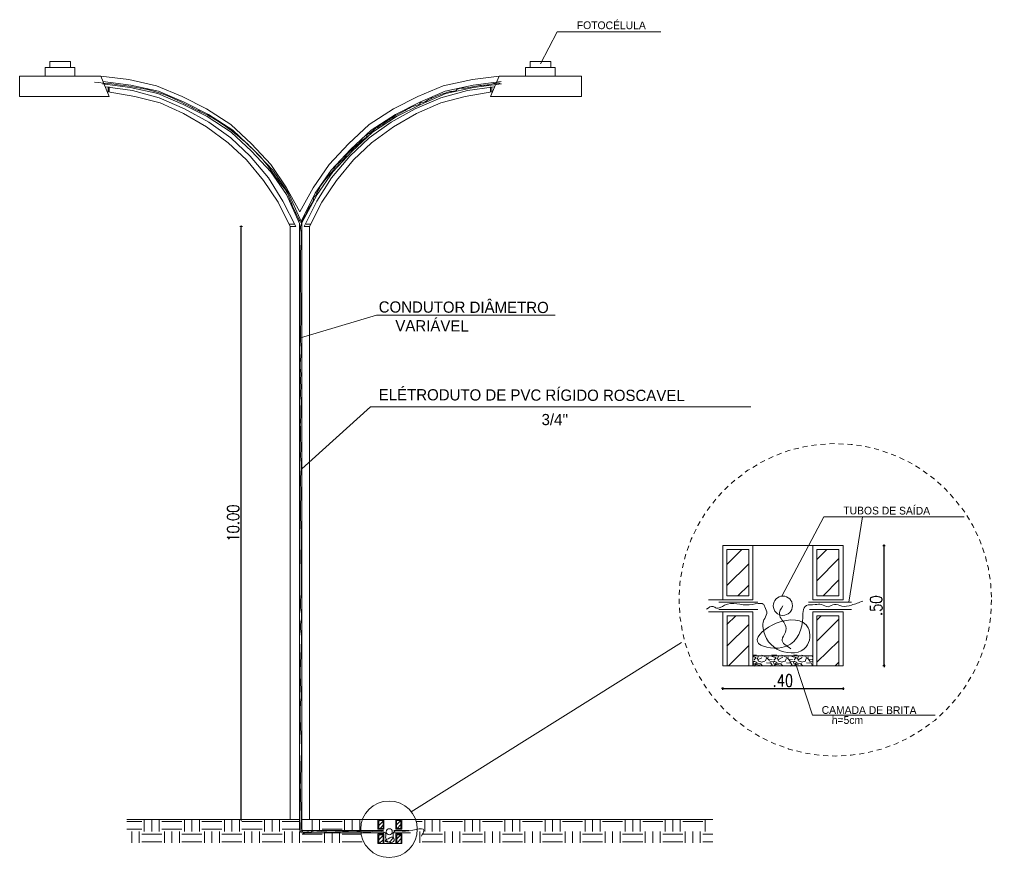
# Model space of a CAD drawing. Header units: millimetres. Extents: x 2181 to 2351, y -493 to -361.
# Drawn here: x 2294.47 to 2318.73, y -407.23 to -386.31 of the extents above; entities that cross this region are included whole.
import ezdxf

# ---------------------------------------------------------------- set-up
doc = ezdxf.new("R2010")
doc.units = ezdxf.units.MM
doc.header["$LTSCALE"] = 0.5
doc.header["$MEASUREMENT"] = 0
doc.header["$PDMODE"] = 34
doc.linetypes.add('HIDDEN', pattern=[0.375, 0.25, -0.125])
doc.layers.get('0').update_dxf_attribs({"linetype": 'CONTINUOUS'})
doc.layers.get('DEFPOINTS').update_dxf_attribs({"linetype": 'CONTINUOUS'})
for name, color, linetype in [('Folha', 7, 'CONTINUOUS'), ('hachuras_sólidas', 254, 'CONTINUOUS'), ('portas_textos', 3, 'CONTINUOUS'), ('TEXTO1', 6, 'CONTINUOUS')]:
    doc.layers.add(name, color=color, linetype=linetype)
doc.layers.add('P', color=250, linetype='CONTINUOUS', lineweight=0)
doc.styles.add('SIMPLEX', font='SIMPLEX', dxfattribs={"width": 0.8})
doc.dimstyles.new('Copy of COTA 50', dxfattribs={"dimtxt": 0.3, "dimasz": 0.02, "dimexe": 0.18, "dimexo": 0.063, "dimgap": 0.05, "dimtad": 1, "dimzin": 4, "dimdsep": 46, "dimtxsty": 'SIMPLEX', "dimblk": 'DIM', "dimcen": 0.09, "dimse1": 1, "dimse2": 1, "dimclrd": 250, "dimclre": 8, "dimclrt": 2, "dimaunit": 1, "dimadec": 4, "dimazin": 0, "dimtfac": 1, "dimtix": 1, "dimtmove": 2, "dimatfit": 3, "dimfxl": 1, "dimtolj": 1, "dimtzin": 0, "dimarcsym": 0})
pattern_1 = [(0, (-581686.9782761153, -9543558.524751224), (0.5, 0.5), [0.5, -0.5]), (0, (-581686.9782761153, -9543558.337251224), (0.5, 0.5), [0.5, -0.5]), (0, (-581686.9782761153, -9543558.149751224), (0.5, 0.5), [0.5, -0.5]), (90, (-581686.9157761153, -9543558.087251224), (-0.4999999999999999, 0.5), [0.5, -0.5]), (90, (-581686.7282761153, -9543558.087251224), (-0.4999999999999999, 0.5), [0.5, -0.5]), (90, (-581686.5407761153, -9543558.087251224), (-0.4999999999999999, 0.5), [0.5, -0.5])]
pattern_2 = [(45, (-581686.9782761153, -9543558.524751224), (-0.05303300858899106, 0.05303300858899106), [])]
pattern_3 = [(45, (-2918378.848043873, -47728235.36409432), (-0.2652321443071435, 0.2652321443071435), [])]
pattern_4 = [(45, (-2918419.92919165, -47728258.48577999), (-0.2652321443071435, 0.2652321443071435), [])]
pattern_5 = [(45, (-581686.9734672868, -9543558.164751224), (-0.05303300858899106, 0.05303300858899106), [])]

# ---------------------------------------------------------------- blocks, each defined once
blk = doc.blocks.new('DIM')
at = {"color": 1}
for p, q in [((-1.5, 0), (1.5, 0)), ((0, 1.5), (0, -1.5))]:
    blk.add_line(p, q, dxfattribs=at)
blk.add_circle((0, 0), 0.4, dxfattribs=at)
blk = doc.blocks.new('*D112')
at = {"layer": 'DEFPOINTS', "color": 0, "linetype": 'Continuous', "transparency": 16777216}
for p in [(2312.020213254741, -402.4471303833013), (2315.020972419777, -402.4471303833013), (2315.020972419777, -403.0150614430493)]:
    blk.add_point(p, dxfattribs=at)
at = {"layer": 'Folha', "color": 250, "linetype": 'Continuous', "lineweight": -2, "transparency": 16777216}
blk.add_line((2312.040213254741, -403.0150614430493), (2315.000972419777, -403.0150614430493), dxfattribs=at)
at = {"layer": 'Folha', "color": 250, "linetype": 'Continuous', "lineweight": -2, "transparency": 16777216, "xscale": 0.02, "yscale": 0.02, "zscale": 0.02, "rotation": 180}
blk.add_blockref('DIM', (2312.020213254741, -403.0150614430493), dxfattribs=at)
at = {"layer": 'Folha', "color": 250, "linetype": 'Continuous', "lineweight": -2, "transparency": 16777216, "xscale": 0.02, "yscale": 0.02, "zscale": 0.02}
blk.add_blockref('DIM', (2315.020972419777, -403.0150614430493), dxfattribs=at)
at = {"layer": 'Folha', "color": 2, "linetype": 'Continuous', "lineweight": 0, "transparency": 16777216, "insert": (2313.520592837259, -402.8150614430493), "char_height": 0.3, "attachment_point": 5, "style": 'SIMPLEX'}
blk.add_mtext('\\A1;.40', dxfattribs=at)
blk = doc.blocks.new('*D113')
at = {"layer": 'DEFPOINTS', "color": 0, "linetype": 'Continuous', "transparency": 16777216}
for p in [(2315.020972420475, -399.4463712175673), (2316.047048026593, -399.4463712175673), (2315.020972420475, -402.4471303833013)]:
    blk.add_point(p, dxfattribs=at)
at = {"layer": 'Folha', "color": 250, "linetype": 'Continuous', "lineweight": -2, "transparency": 16777216}
blk.add_line((2316.047048026593, -402.4271303833013), (2316.047048026593, -399.4663712175673), dxfattribs=at)
at = {"layer": 'Folha', "color": 250, "linetype": 'Continuous', "lineweight": -2, "transparency": 16777216, "xscale": 0.02, "yscale": 0.02, "zscale": 0.02}
for p, rotation in [((2316.047048026593, -399.4463712175673), 90), ((2316.047048026593, -402.4471303833013), 270)]:
    blk.add_blockref('DIM', p, dxfattribs=dict(at, rotation=rotation))
at = {"layer": 'Folha', "color": 2, "linetype": 'Continuous', "lineweight": 0, "transparency": 16777216, "insert": (2315.847048026593, -400.9467508004339), "char_height": 0.3, "attachment_point": 5, "rotation": 90, "style": 'SIMPLEX'}
blk.add_mtext('\\A1;.50', dxfattribs=at)
blk = doc.blocks.new('*D114')
at = {"layer": 'DEFPOINTS', "color": 0, "linetype": 'Continuous', "transparency": 16777216}
for p in [(2300.001122049885, -391.4811215021944), (2301.22629254464, -391.4811215021944), (2301.22629254464, -406.2843974021559)]:
    blk.add_point(p, dxfattribs=at)
at = {"layer": 'P', "color": 250, "linetype": 'Continuous', "lineweight": -2, "transparency": 16777216}
blk.add_line((2300.001122049885, -406.264397402156), (2300.001122049885, -391.5011215021943), dxfattribs=at)
at = {"layer": 'P', "color": 250, "linetype": 'Continuous', "lineweight": -2, "transparency": 16777216, "xscale": 0.02, "yscale": 0.02, "zscale": 0.02}
for p, rotation in [((2300.001122049885, -391.4811215021944), 90), ((2300.001122049885, -406.2843974021559), 270)]:
    blk.add_blockref('DIM', p, dxfattribs=dict(at, rotation=rotation))
at = {"layer": 'P', "color": 2, "linetype": 'Continuous', "lineweight": 0, "transparency": 16777216, "insert": (2299.801122049885, -398.8827594521748), "char_height": 0.3, "attachment_point": 5, "rotation": 90, "style": 'SIMPLEX'}
blk.add_mtext('\\A1;10.00', dxfattribs=at)

msp = doc.modelspace()

# ---------------------------------------------------------------- hatches: boundary and pattern name
at = {"layer": 'hachuras_sólidas', "linetype": 'Continuous', "lineweight": 0}
h = msp.add_hatch(dxfattribs=at)
h.set_pattern_fill('ANSI31', color=256, scale=3.000759165251683)
h.set_pattern_definition(pattern_4)
h.paths.add_polyline_path([(2312.670377740417, -399.5463965230917), (2312.120238560033, -399.5463965230917), (2312.1202385598, -400.6966748883312), (2312.67037774065, -400.6966748883312)])
h = msp.add_hatch(dxfattribs=at)
h.set_pattern_fill('ANSI31', color=256, scale=3.000759165251683)
h.set_pattern_definition(pattern_4)
h.paths.add_polyline_path([(2314.370807934799, -399.5463965230917), (2314.920947115183, -399.5463965230917), (2314.920947115416, -400.6966748883312), (2314.370807934566, -400.6966748883312)])
h = msp.add_hatch(dxfattribs=at)
h.set_pattern_fill('ANSI31', color=256, scale=3.000759165251683)
h.set_pattern_definition(pattern_3)
h.paths.add_polyline_path([(2312.670377740417, -401.1968267237132), (2312.120238560033, -401.1968267237132), (2312.120238560033, -402.4471303833013), (2312.670377740417, -402.4471303833013)])
h = msp.add_hatch(dxfattribs=at)
h.set_pattern_fill('ANSI31', color=256, scale=3.000759165251683)
h.set_pattern_definition(pattern_3)
h.paths.add_polyline_path([(2314.370807934799, -401.1968267237132), (2314.920947115183, -401.1968267237132), (2314.920947115183, -402.4471303833013), (2314.370807934799, -402.4471303833013)])
h = msp.add_hatch(dxfattribs=at)
h.set_pattern_fill('ANSI31', color=256, scale=0.6)
h.set_pattern_definition(pattern_5)
h.paths.add_polyline_path([(2303.548446519663, -406.5043974028265), (2303.548446519663, -406.3043974017089), (2303.438446519677, -406.3043974017089), (2303.438446519677, -406.5043974028265)])
h = msp.add_hatch(dxfattribs=at)
h.set_pattern_fill('ANSI31', color=256, scale=0.6)
h.set_pattern_definition(pattern_5)
h.paths.add_polyline_path([(2303.878828862579, -406.5043974028265), (2303.878828862579, -406.3043974017089), (2303.988828862565, -406.3043974017089), (2303.988828862565, -406.5043974028265)])
h = msp.add_hatch(dxfattribs=at)
h.set_pattern_fill('ANSI31', color=256, scale=0.6)
h.set_pattern_definition(pattern_2)
h.paths.add_polyline_path([(2303.543637691196, -406.8843974017834), (2303.543637691196, -406.6643974011129), (2303.43363769121, -406.6643974011129), (2303.43363769121, -406.8843974017834)])
h = msp.add_hatch(dxfattribs=at)
h.set_pattern_fill('ANSI31', color=256, scale=0.6)
h.set_pattern_definition(pattern_2)
h.paths.add_polyline_path([(2303.883637691047, -406.8843974017834), (2303.883637691047, -406.6643974011129), (2303.993637691033, -406.6643974011129), (2303.993637691033, -406.8843974017834)])
at = {"layer": 'portas_textos', "linetype": 'Continuous', "lineweight": 0}
h = msp.add_hatch(dxfattribs=at)
h.set_pattern_fill('GRAVEL', color=30, scale=0.5001265275419471)
h.set_pattern_definition([(228.012787504, (-2918419.569100549, -47728257.98565347), (-4.001012220335608, -4.501138747877526), [0.06728502250938338, -6.661229255008423]), (184.969740728, (-2918419.614111938, -47728258.03566612), (6.001518330503353, 0.5001265275419647), [0.1154632111605542, -11.43085428459396]), (132.510447078, (-2918419.729141039, -47728258.04566864), (5.00126527541953, -5.501391802961351), [0.08141459716549844, -8.060055420040166]), (267.273689006, (-2918419.924190384, -47728258.17070027), (0.5001265275419592, 10.00253055083895), [0.1051456008973638, -10.40941250915267]), (292.833654178, (-2918419.92919165, -47728258.27572685), (-2.50063263770973, 6.001518330503379), [0.10310358428541, -10.20726891185872]), (357.273689006, (-2918419.889181527, -47728258.37075088), (-10.00253055083895, 0.50012652754196), [0.1051456008973638, -10.40941250915267]), (37.69424046669999, (-2918419.784154957, -47728258.37575216), (-6.501644858045312, -5.001265275419457), [0.13904967832596, -13.76590692588736]), (72.2553283749, (-2918419.674127121, -47728258.29073065), (3.500885692793644, 11.00278360592284), [0.1312772119614305, -12.99644873378993]), (121.429565615, (-2918419.634116998, -47728258.16569901), (-4.001012220335586, 6.501644858045306), [0.1055016909849737, -10.44467896530091]), (175.236358309, (-2918419.689130916, -47728258.07567624), (5.501391802961411, -0.5001265275419662), [0.1204464718809822, -5.901874410878346]), (222.397437798, (-2918419.809161283, -47728258.0656737), (-6.001518330503347, -5.501391802961405), [0.1557634067498843, -15.42058877354674]), (138.814074834, (-2918419.429065122, -47728258.17570154), (-3.500885692793646, 3.000759165251683), [0.05316395000423649, -5.263253962583335]), (171.46923439, (-2918419.469075245, -47728258.14069269), (6.501644858045312, -1.000253055083892), [0.1011440885505008, -10.01328898070405]), (225, (-2918419.569100549, -47728258.12568889), (-5.552519861028972e-17, -0.5001265275419137), [0.07072839365150971, -0.6365573245008758]), (203.198590514, (-2918419.604109406, -47728258.0656737), (2.50063263770973, 1.000253055083882), [0.03808863608453961, -3.770761521898522]), (291.801409486, (-2918419.639118263, -47728258.0806775), (-0.500126527541789, 1.500379582625893), [0.05386512739585032, -2.639398647837427]), (30.9637565321, (-2918419.619113202, -47728258.13069015), (1.500379582625868, 1.000253055083884), [0.0874866333363852, -2.828727090096729]), (161.565051177, (-2918419.544094224, -47728258.08567876), (1.0002530550839, -0.5001265275419354), [0.06326150459530838, -1.518277440708186]), (16.389540334, (-2918419.92919165, -47728258.0806775), (5.001265275419454, 1.500379582625863), [0.08862242068043297, -8.773642226409862]), (70.3461759419, (-2918419.84417014, -47728258.05567118), (-2.000506110168399, -5.501391802963116), [0.07434930971091339, -7.360566031085601]), (293.198590514, (-2918419.544094224, -47728257.98565347), (-1.00025305508388, 2.500632637709731), [0.07617677204255169, -3.73267338594051]), (343.610459666, (-2918419.514086632, -47728258.05567118), (-5.001265275419454, 1.500379582625863), [0.08862242068043295, -8.773642226409658]), (339.44395478, (-2918419.92919165, -47728258.39075594), (-2.500632637709754, 1.000253055083906), [0.08546162102636785, -4.187621303424661]), (294.775140569, (-2918419.849171406, -47728258.42076354), (-2.500632637709738, 5.50139180296142), [0.07160711596040091, -7.089115014382775]), (66.8014094864, (-2918419.539092958, -47728258.48577999), (1.000253055083885, 2.500632637709721), [0.07617677204255167, -3.73267338594051]), (17.3540246363, (-2918419.509085367, -47728258.41576227), (-6.501644858045301, -2.00050611016777), [0.08383670993838414, -8.299811585277483]), (69.44395478040002, (-2918419.784154957, -47728258.48577999), (-1.000253055083898, -2.500632637709713), [0.04273081051318393, -4.230352113937844]), (101.309932474, (-2918419.569100549, -47728258.48577999), (-0.5001265275419291, 2.000506110167795), [0.02550145163936388, -2.524653471562431]), (165.963756532, (-2918419.574101815, -47728258.46077367), (1.500379582625821, -0.5001265275419478), [0.1031035842854101, -1.958970914943438]), (186.009005957, (-2918419.674127121, -47728258.43576733), (5.001265275419494, 0.5001265275419386), [0.095549173086889, -9.459354719479252]), (303.690067526, (-2918419.619113202, -47728258.17570154), (-0.5001265275419408, 1.000253055083887), [0.07212924805515464, -1.731102591217093]), (353.157226587, (-2918419.579103081, -47728258.23571672), (8.502150968213108, -1.000253055083921), [0.1259288588758971, -12.4669353352397]), (60.9453959009, (-2918419.454071448, -47728258.25072052), (-2.000506110167776, -3.500885692793618), [0.05149102676960871, -5.097626724498427]), (90, (-2918419.429065122, -47728258.20570914), (-0.5001265275419471, 0.5001265275419471), [0.03000759165251683, -0.4701189358894303]), (120.256437164, (-2918419.684129651, -47728258.42076354), (2.000506110167793, -3.500885692793634), [0.06947957771223745, -6.878500193802287]), (48.01278750419998, (-2918419.719138508, -47728258.36074836), (4.001012220335577, 4.501138747877512), [0.1345700450187668, -6.59394423249904]), (0, (-2918419.629115733, -47728258.26072305), (0.5001265275419471, 0.5001265275419471), [0.1300328971609063, -0.3700936303810408]), (325.3048464690001, (-2918419.499082836, -47728258.26072305), (5.001265275419541, -3.500885692793542), [0.07907700577576736, -7.828617720741706]), (254.054604099, (-2918419.434066387, -47728258.30573443), (-0.5001265275419661, -2.000506110167791), [0.07281942266316259, -3.568156656386483]), (207.645975364, (-2918419.454071448, -47728258.37575216), (-9.50240402329697, -5.001265275419495), [0.1185624952517317, -11.73770662600877]), (175.42607874, (-2918419.559098019, -47728258.43076607), (-6.501644858045289, 0.5001265275419478), [0.1254312329809928, -12.41767826561158])])
h.paths.add_polyline_path([(2314.270782628343, -402.1970671166962), (2312.770403046175, -402.1970671166962), (2312.770403046175, -402.4471303833013), (2314.270782628343, -402.4471303833013)])
h = msp.add_hatch(dxfattribs=at)
h.set_pattern_fill('EARTH', color=30, scale=2)
h.set_pattern_definition(pattern_1)
h.paths.add_polyline_path([(2301.33101631097, -406.2843974040186), (2297.147452942575, -406.2843974021559), (2297.14745294176, -406.8669454579538), (2301.331016310621, -406.8669454598164)])
h = msp.add_hatch(dxfattribs=at)
h.set_pattern_fill('EARTH', color=30, scale=2)
h.set_pattern_definition(pattern_1)
edge = h.paths.add_edge_path()
edge.add_line((2302.991985241663, -406.6201580887025), (2301.623128641178, -406.6201580887025))
edge.add_spline(control_points=[(2301.623128641178, -406.6201580887025), (2301.572752816849, -406.6230999430006), (2301.456615102607, -406.6298821692651), (2301.457156870295, -406.5079540995246), (2301.457463641199, -406.4389134750998)], knot_values=[0, 0, 0, 0, 0.130088223065849, 0.2999087179862865, 0.2999087179862865, 0.2999087179862865, 0.2999087179862865], degree=3, periodic=0)
edge.add_line((2301.457463641199, -406.4389135700947), (2301.457463641199, -406.2843974040186))
edge.add_line((2301.457463641199, -406.2843974040186), (2301.33101631097, -406.2843974040186))
edge.add_line((2301.33101631097, -406.2843974040186), (2301.331016310621, -406.8669454598164))
edge.add_line((2301.331016310621, -406.8669454598164), (2303.072813728256, -406.8669454598164))
edge.add_arc((2303.691840064842, -406.5275699601805), 0.7059527853270992, 187.5362496415866, 208.733351070034, ccw=False)
h = msp.add_hatch(dxfattribs=at)
h.set_pattern_fill('EARTH', color=30, scale=2)
h.set_pattern_definition(pattern_1)
h.paths.add_polyline_path([(2303.029090910116, -406.2843974021559), (2301.711141029037, -406.2843974021559), (2301.711141029037, -406.5602601387834), (2302.986644568983, -406.5602601387834, -0.01158127548977881), (2302.985887279515, -406.5275699601805, -0.08814311307723101)])
h.paths.add_polyline_path([(2302.991985241663, -406.6201580887025), (2301.711141029037, -406.6201580887025), (2301.711141029037, -406.8669454598164), (2303.072813728256, -406.8669454598164, -0.09275443898031416)])
h = msp.add_hatch(dxfattribs=at)
h.set_pattern_fill('EARTH', color=30, scale=2)
h.set_pattern_definition(pattern_1)
edge = h.paths.add_edge_path()
edge.add_line((2311.771357870791, -406.2843974021559), (2304.354589219568, -406.2843974021559))
edge.add_arc((2303.691840064842, -406.5275699601805), 0.7059527853270993, 0.26647234547368726, 20.14884097799262, ccw=False)
edge.add_spline(control_points=[(2304.39778521507, -406.5242867128288), (2304.444613199578, -406.5159463187044), (2304.484786753091, -406.511172878865), (2304.513183412389, -406.5150201798713)], knot_values=[25.34262228788284, 25.34262228788284, 25.34262228788284, 25.34262228788284, 25.46521105242738, 25.46521105242738, 25.46521105242738, 25.46521105242738], degree=3, periodic=0)
edge.add_spline(control_points=[(2304.522019105744, -406.516586763162), (2304.519444031189, -406.5160092220938), (2304.516745861284, -406.515523202095), (2304.513929703287, -406.5151236647105)], knot_values=[25.46628890382761, 25.46628890382761, 25.46628890382761, 25.46628890382761, 25.47853578277077, 25.47853578277077, 25.47853578277077, 25.47853578277077], degree=3, periodic=0)
edge.add_spline(control_points=[(2304.536363836508, -406.5213854567444), (2304.534783166963, -406.5206297555303), (2304.533122600768, -406.5199349907523), (2304.531384498477, -406.5192988359665)], knot_values=[25.494380277745, 25.494380277745, 25.494380277745, 25.494380277745, 25.50384922478235, 25.50384922478235, 25.50384922478235, 25.50384922478235], degree=3, periodic=0)
edge.add_spline(control_points=[(2304.547204079469, -406.5287214529997), (2304.545981633141, -406.5275477928406), (2304.544660223312, -406.5264512219762), (2304.543242756291, -406.5254288719332)], knot_values=[25.51879636513091, 25.51879636513091, 25.51879636513091, 25.51879636513091, 25.5289449072251, 25.5289449072251, 25.5289449072251, 25.5289449072251], degree=3, periodic=0)
edge.add_spline(control_points=[(2304.554491921458, -406.5390596979594), (2304.553656019168, -406.5371943333482), (2304.552671756609, -406.535446648795), (2304.551543928929, -406.5338119150435)], knot_values=[25.54242224632289, 25.54242224632289, 25.54242224632289, 25.54242224632289, 25.55441401098456, 25.55441401098456, 25.55441401098456, 25.55441401098456], degree=3, periodic=0)
edge.add_spline(control_points=[(2304.557722085169, -406.5520689499861), (2304.557582467924, -406.5504709066188), (2304.557370815789, -406.5489308678841), (2304.557088602231, -406.5474473809188)], knot_values=[25.57092683505309, 25.57092683505309, 25.57092683505309, 25.57092683505309, 25.57901879415059, 25.57901879415059, 25.57901879415059, 25.57901879415059], degree=3, periodic=0)
edge.add_spline(control_points=[(2304.556393089718, -406.5717442420607), (2304.557109089582, -406.5678936423099), (2304.557586787864, -406.5642361187672), (2304.55779854815, -406.5607940604275)], knot_values=[25.59287283355366, 25.59287283355366, 25.59287283355366, 25.59287283355366, 25.60834317974189, 25.60834317974189, 25.60834317974189, 25.60834317974189], degree=3, periodic=0)
edge.add_spline(control_points=[(2304.555060215192, -406.5780165133363), (2304.555568516268, -406.5758738958573), (2304.556014173212, -406.5737820317333), (2304.556393089718, -406.5717442420607)], knot_values=[25.60834317974189, 25.60834317974189, 25.60834317974189, 25.60834317974189, 25.61653029155058, 25.61653029155058, 25.61653029155058, 25.61653029155058], degree=3, periodic=0)
edge.add_spline(control_points=[(2304.528407970923, -406.6472565804904), (2304.538769186954, -406.625204381842), (2304.547570188078, -406.6044162971264), (2304.552798434756, -406.5865229212975)], knot_values=[25.62705341483847, 25.62705341483847, 25.62705341483847, 25.62705341483847, 25.69165668842364, 25.69165668842364, 25.69165668842364, 25.69165668842364], degree=3, periodic=0)
edge.add_spline(control_points=[(2304.552798434756, -406.5865229212975), (2304.553650055444, -406.5836082988715), (2304.554406881462, -406.5807704788929), (2304.555060215192, -406.5780165133363)], knot_values=[25.61653029155057, 25.61653029155057, 25.61653029155057, 25.61653029155057, 25.62705341483847, 25.62705341483847, 25.62705341483847, 25.62705341483847], degree=3, periodic=0)
edge.add_spline(control_points=[(2304.555060215192, -406.5780165133363), (2304.555568516268, -406.5758738958573), (2304.556014173212, -406.5737820317333), (2304.556393089718, -406.5717442420607)], knot_values=[25.60834317974189, 25.60834317974189, 25.60834317974189, 25.60834317974189, 25.61653029155058, 25.61653029155058, 25.61653029155058, 25.61653029155058], degree=3, periodic=0)
edge.add_spline(control_points=[(2304.556393089718, -406.5717442420607), (2304.557109089582, -406.5678936423099), (2304.557586787864, -406.5642361187672), (2304.55779854815, -406.5607940604275)], knot_values=[25.59287283355366, 25.59287283355366, 25.59287283355366, 25.59287283355366, 25.60834317974189, 25.60834317974189, 25.60834317974189, 25.60834317974189], degree=3, periodic=0)
edge.add_spline(control_points=[(2304.55779854815, -406.5607940604275), (2304.557817512555, -406.5604858019685), (2304.557834344231, -406.5601792720443), (2304.557849023039, -406.5598744855558)], knot_values=[25.59148736319791, 25.59148736319791, 25.59148736319791, 25.59148736319791, 25.59287283355366, 25.59287283355366, 25.59287283355366, 25.59287283355366], degree=3, periodic=0)
edge.add_spline(control_points=[(2304.557849023039, -406.5598744855558), (2304.557862743283, -406.5595896032935), (2304.557976736934, -406.5568613441026), (2304.557914871969, -406.5542755679523), (2304.557722085169, -406.5520689499861)], knot_values=[25.57901879415059, 25.57901879415059, 25.57901879415059, 25.57901879415059, 25.5803137884163, 25.59148736319791, 25.59148736319791, 25.59148736319791, 25.59148736319791], degree=3, periodic=0)
edge.add_spline(control_points=[(2304.557722085169, -406.5520689499861), (2304.557582467924, -406.5504709066188), (2304.557370815789, -406.5489308678841), (2304.557088602231, -406.5474473809188)], knot_values=[25.57092683505309, 25.57092683505309, 25.57092683505309, 25.57092683505309, 25.57901879415059, 25.57901879415059, 25.57901879415059, 25.57901879415059], degree=3, periodic=0)
edge.add_spline(control_points=[(2304.557088602231, -406.5474473809188), (2304.556932322695, -406.5466258799022), (2304.556754405275, -406.5458217201119), (2304.556555100148, -406.5450346575415)], knot_values=[25.56644580816763, 25.56644580816763, 25.56644580816763, 25.56644580816763, 25.57092683505309, 25.57092683505309, 25.57092683505309, 25.57092683505309], degree=3, periodic=0)
edge.add_spline(control_points=[(2304.556555100148, -406.5450346575415), (2304.556071805898, -406.5431261112278), (2304.555462749223, -406.5413180862849), (2304.554731497205, -406.5396070623135)], knot_values=[25.55557978957243, 25.55557978957243, 25.55557978957243, 25.55557978957243, 25.56644580816763, 25.56644580816763, 25.56644580816763, 25.56644580816763], degree=3, periodic=0)
edge.add_spline(control_points=[(2304.554731497205, -406.5396070623135), (2304.55465304364, -406.5394234911835), (2304.55457318366, -406.5392410395032), (2304.554491921458, -406.5390596979594)], knot_values=[25.55441401098456, 25.55441401098456, 25.55441401098456, 25.55441401098456, 25.55557978957243, 25.55557978957243, 25.55557978957243, 25.55557978957243], degree=3, periodic=0)
edge.add_spline(control_points=[(2304.554491921458, -406.5390596979594), (2304.553656019168, -406.5371943333482), (2304.552671756609, -406.535446648795), (2304.551543928929, -406.5338119150435)], knot_values=[25.54242224632289, 25.54242224632289, 25.54242224632289, 25.54242224632289, 25.55441401098456, 25.55441401098456, 25.55441401098456, 25.55441401098456], degree=3, periodic=0)
edge.add_spline(control_points=[(2304.551543928929, -406.5338119150435), (2304.551454841755, -406.5336827871686), (2304.551364858881, -406.5335543633735), (2304.551273982636, -406.5334266417956)], knot_values=[25.54147501618061, 25.54147501618061, 25.54147501618061, 25.54147501618061, 25.54242224632288, 25.54242224632288, 25.54242224632288, 25.54242224632288], degree=3, periodic=0)
edge.add_spline(control_points=[(2304.551273982636, -406.5334266417956), (2304.550219828509, -406.5319450975692), (2304.549045460894, -406.5305580695456), (2304.547754568178, -406.5292619162535)], knot_values=[25.53048726599475, 25.53048726599475, 25.53048726599475, 25.53048726599475, 25.54147501618062, 25.54147501618062, 25.54147501618062, 25.54147501618062], degree=3, periodic=0)
edge.add_spline(control_points=[(2304.547754568178, -406.5292619162535), (2304.547573364586, -406.529079974938), (2304.547389864935, -406.5288998236244), (2304.547204079469, -406.5287214529997)], knot_values=[25.5289449072251, 25.5289449072251, 25.5289449072251, 25.5289449072251, 25.53048726599474, 25.53048726599474, 25.53048726599474, 25.53048726599474], degree=3, periodic=0)
edge.add_spline(control_points=[(2304.547204079469, -406.5287214529997), (2304.545981633141, -406.5275477928406), (2304.544660223312, -406.5264512219762), (2304.543242756291, -406.5254288719332)], knot_values=[25.51879636513091, 25.51879636513091, 25.51879636513091, 25.51879636513091, 25.5289449072251, 25.5289449072251, 25.5289449072251, 25.5289449072251], degree=3, periodic=0)
edge.add_spline(control_points=[(2304.543242756291, -406.5254288719332), (2304.542872012839, -406.5251614724582), (2304.542494698092, -406.5248991505539), (2304.542110864087, -406.5246418540662)], knot_values=[25.51614197816198, 25.51614197816198, 25.51614197816198, 25.51614197816198, 25.51879636513091, 25.51879636513091, 25.51879636513091, 25.51879636513091], degree=3, periodic=0)
edge.add_spline(control_points=[(2304.542110864087, -406.5246418540662), (2304.54069771782, -406.5236945797985), (2304.53919620499, -406.5228154336398), (2304.537608920727, -406.522001854453)], knot_values=[25.50636942993017, 25.50636942993017, 25.50636942993017, 25.50636942993017, 25.51614197816198, 25.51614197816198, 25.51614197816198, 25.51614197816198], degree=3, periodic=0)
edge.add_spline(control_points=[(2304.537608920727, -406.522001854453), (2304.537199581987, -406.5217920423781), (2304.536784539129, -406.5215865907555), (2304.536363836508, -406.5213854567444)], knot_values=[25.50384922478235, 25.50384922478235, 25.50384922478235, 25.50384922478235, 25.50636942993018, 25.50636942993018, 25.50636942993018, 25.50636942993018], degree=3, periodic=0)
edge.add_spline(control_points=[(2304.536363836508, -406.5213854567444), (2304.534783166963, -406.5206297555303), (2304.533122600768, -406.5199349907523), (2304.531384498477, -406.5192988359665)], knot_values=[25.494380277745, 25.494380277745, 25.494380277745, 25.494380277745, 25.50384922478235, 25.50384922478235, 25.50384922478235, 25.50384922478235], degree=3, periodic=0)
edge.add_spline(control_points=[(2304.531384498477, -406.5192988359665), (2304.530646196231, -406.5190286108589), (2304.52989390389, -406.5187689618504), (2304.529127802364, -406.5185197101271)], knot_values=[25.49035810609016, 25.49035810609016, 25.49035810609016, 25.49035810609016, 25.494380277745, 25.494380277745, 25.494380277745, 25.494380277745], degree=3, periodic=0)
edge.add_spline(control_points=[(2304.529127802364, -406.5185197101271), (2304.526876008617, -406.5177870870864), (2304.524504911634, -406.5171442826575), (2304.522019105744, -406.516586763162)], knot_values=[25.47853578277077, 25.47853578277077, 25.47853578277077, 25.47853578277077, 25.49035810609016, 25.49035810609016, 25.49035810609016, 25.49035810609016], degree=3, periodic=0)
edge.add_spline(control_points=[(2304.522019105744, -406.516586763162), (2304.519444031189, -406.5160092220938), (2304.516745861284, -406.515523202095), (2304.513929703287, -406.5151236647105)], knot_values=[25.46628890382761, 25.46628890382761, 25.46628890382761, 25.46628890382761, 25.47853578277077, 25.47853578277077, 25.47853578277077, 25.47853578277077], degree=3, periodic=0)
edge.add_spline(control_points=[(2304.513929703287, -406.5151236647105), (2304.513681852389, -406.5150884998327), (2304.513433087631, -406.5150540073698), (2304.513183412389, -406.5150201798713)], knot_values=[25.46521105242738, 25.46521105242738, 25.46521105242738, 25.46521105242738, 25.46628890382761, 25.46628890382761, 25.46628890382761, 25.46628890382761], degree=3, periodic=0)
edge.add_spline(control_points=[(2304.513183412389, -406.5150201798713), (2304.484786753091, -406.511172878865), (2304.444613199578, -406.5159463187044), (2304.39778521507, -406.5242867128288)], knot_values=[25.34262228788283, 25.34262228788283, 25.34262228788283, 25.34262228788283, 25.46521105242737, 25.46521105242737, 25.46521105242737, 25.46521105242737], degree=3, periodic=0)
edge.add_arc((2303.691840064842, -406.5275699601805), 0.7059527853270992, -28.73335107003402, 0.26647234547368726, ccw=False)
edge.add_line((2304.310866401428, -406.8669454598164), (2311.771357870791, -406.8669454598164))
edge.add_line((2311.771357870791, -406.8669454598164), (2311.771357870791, -406.2843974021559))

# ---------------------------------------------------------------- linework, layer by layer
at = {"layer": 'Folha', "color": 1, "linetype": 'Continuous', "lineweight": 0}
for p, q in [((2307.468716785907, -387.4172553004062), (2307.89157001303, -386.6165416569745)), ((2307.89157001303, -386.6165416569745), (2310.477020166595, -386.6165416569745)), ((2301.518716786885, -397.5303435542917), (2303.230828260085, -395.98022749399)), ((2303.230828260085, -395.98022749399), (2312.724885960123, -395.98022749399)), ((2313.497031172169, -400.7074451458936), (2314.5407475026, -398.7310669322794)), ((2314.5407475026, -398.7310669322794), (2318.041950906873, -398.7310669322794)), ((2315.169781775344, -400.8552847163116), (2315.511643859455, -398.7310669304168)), ((2312.020213254741, -399.4463712175673), (2312.020213254625, -400.7966748879587)), ((2312.770403046175, -399.4463712175673), (2312.020213254741, -399.4463712175673)), ((2312.770403046175, -399.4463712175673), (2312.770403046175, -400.7966748879587)), ((2312.770403046175, -399.4463712175673), (2314.270782628343, -399.4463712175673)), ((2315.020972419777, -399.4463712175673), (2314.270782628343, -399.4463712175673)), ((2314.270782629042, -399.4463712175673), (2314.270782629042, -400.7966748879587)), ((2315.020972420475, -399.4463712175673), (2315.020972420592, -400.7966748879587)), ((2312.770403046175, -400.7966748879587), (2311.663520134533, -400.7966748879587)), ((2314.270782629042, -400.7966748879587), (2315.020972420708, -400.7966748879587)), ((2312.770403046175, -401.0968267240858), (2311.663520134533, -401.0968267240858)), ((2312.020213254857, -401.0968267240858), (2312.020213254741, -402.4471303833013)), ((2312.770403046175, -401.0968267240858), (2312.770403046175, -402.4471303833013)), ((2314.270782629042, -401.0968267240858), (2314.270782629042, -402.4471303833013)), ((2314.270782629042, -401.0968267240858), (2315.020972420242, -401.0968267240858)), ((2315.020972420359, -401.0968267240858), (2315.020972420475, -402.4471303833013)), ((2304.247089330586, -406.0916025446093), (2310.993199966047, -401.8630682223773)), ((2312.770403046175, -402.1970671166962), (2314.270782629042, -402.1970671166962)), ((2312.020213254741, -402.4471303833013), (2315.020972419777, -402.4471303833013)), ((2313.833847831832, -402.3813007672613), (2314.25627913665, -403.6795842771714)), ((2314.25627913665, -403.6795842771714), (2317.322427372345, -403.6795842771714)), ((2301.457463641315, -406.2843974040186), (2297.147452942575, -406.2843974021559)), ((2311.772542405654, -406.2843974021559), (2301.517463055919, -406.2843974021559)), ((2303.413637691191, -406.2843974021559), (2303.413637691191, -406.5243974005168)), ((2303.563637691214, -406.2843974021559), (2303.563637691331, -406.5243974005168)), ((2303.863637691145, -406.5243974023795), (2303.863637691145, -406.2843974021559)), ((2304.013637691168, -406.5243974005168), (2304.013637691168, -406.2843974021559)), ((2303.563637691214, -406.5243974005168), (2303.413637691191, -406.5243974005168)), ((2303.563637691214, -406.5243974005168), (2303.413637691075, -406.5243974005168)), ((2303.863637691028, -406.5243974005168), (2304.013637691051, -406.5243974005168)), ((2303.863637691028, -406.5243974005168), (2304.013637691168, -406.5243974005168)), ((2303.413637691191, -406.6443974015599), (2303.413637691191, -406.8843974017834)), ((2303.563637691214, -406.6443974015599), (2303.413637691191, -406.6443974015599)), ((2303.563637691214, -406.6443974015599), (2303.413637691075, -406.6443974015599)), ((2303.563637691331, -406.6443974015599), (2303.563637691214, -406.8843974017834)), ((2303.863637691145, -406.8843974017834), (2303.863637691145, -406.6443974015599)), ((2303.863637691028, -406.6443974015599), (2304.013637691051, -406.6443974015599)), ((2303.863637691028, -406.6443974015599), (2304.013637691168, -406.6443974015599)), ((2304.013637691168, -406.8843974017834), (2304.013637691168, -406.6443974034225)), ((2303.413637691191, -406.8843974017834), (2304.013637691168, -406.8843974017834))]:
    msp.add_line(p, q, dxfattribs=at)
at = {"layer": 'Folha', "color": 3, "linetype": 'Continuous', "lineweight": 0}
for p, q in [((2301.457463641199, -406.4631527879571), (2301.457463641199, -391.4080946141219)), ((2301.517463048817, -406.4634193846321), (2301.517463641255, -391.3926832073664)), ((2312.899405129384, -400.8550846775358), (2311.920917641269, -400.8550846775358)), ((2315.231422227588, -400.8550846775358), (2314.16247552786, -400.8585536678618)), ((2312.899405129384, -401.0450846770143), (2311.920917641269, -401.0450846770143)), ((2315.231422227588, -401.0450846770143), (2314.182863199981, -401.0450846770143))]:
    msp.add_line(p, q, dxfattribs=at)
for points in [[(2301.499421156956, -391.3525201616173), (2301.184130307301, -390.6506744169926), (2300.790190912797, -390.0749168408399), (2300.3053424284, -389.5597653252369), (2299.790190912797, -389.0749168408399), (2299.184130307301, -388.6809774463361), (2298.578069701804, -388.377947143588), (2297.941706065102, -388.1052198701834), (2297.24473636785, -387.9537047197407), (2296.547766670598, -387.862795627985)], [(2301.499421157306, -391.3525201616173), (2301.850796975209, -390.6506744169926), (2302.244736369713, -390.0749168408399), (2302.72958485411, -389.5597653252369), (2303.244736369713, -389.0749168408399), (2303.850796975209, -388.6809774463361), (2304.456857580705, -388.377947143588), (2305.093221217408, -388.1052198701834), (2305.790190914659, -387.9537047197407), (2306.487160611911, -387.862795627985)], [(2301.457463641199, -391.4080946141219), (2301.132963836789, -390.6821467870211), (2300.743304450661, -390.1126446065789), (2300.262896546409, -389.6022112065291), (2299.752983975704, -389.1222934958821), (2299.15426948505, -388.7331290741747), (2298.552813923931, -388.432401295129), (2297.923348978175, -388.1626306020951), (2297.234465040397, -388.0128732261544), (2296.54000631954, -387.9222916526085)], [(2301.517463641255, -391.3926832073664), (2301.901963445721, -390.6821467870211), (2302.291622831849, -390.1126446065789), (2302.772030736101, -389.6022112065291), (2303.281943306806, -389.1222934958821), (2303.88065779746, -388.7331290741747), (2304.482113358578, -388.432401295129), (2305.111578304334, -388.1626306020951), (2305.800462242113, -388.0128732261544), (2306.494920962969, -387.9222916526085)]]:
    msp.add_lwpolyline(points, dxfattribs=at)
at = {"layer": 'Folha', "color": 1, "linetype": 'Continuous', "lineweight": 0}
for centre, radius in [((2313.520592837259, -400.9467508060222), 0.2404627857639174), ((2303.691840064842, -406.5275699601805), 0.7059527853270993), ((2303.697330419104, -406.5905051560437), 0.07680215279106051)]:
    msp.add_circle(centre, radius, dxfattribs=at)
at = {"layer": 'Folha', "color": 3, "linetype": 'Continuous', "lineweight": 0}
msp.add_spline([(2301.623128641178, -406.6201580887025), (2301.493954087272, -406.6047671691811), (2301.457463641199, -406.4389134750998)], degree=3, dxfattribs=at)
for points, knots in [([(2301.52995153611, -406.5567581852263), (2301.529335554237, -406.556110673893), (2301.521894884659, -406.5416396291291), (2301.517358463853, -406.4938606278336), (2301.517338049262, -406.4673119888937), (2301.517463048934, -406.4391800736373)], [0.1423641239747392, 0.1423641239747392, 0.1423641239747392, 0.1423641239747392, 0.2307121272153609, 0.2307121272153609, 0.2999087179862865, 0.2999087179862865, 0.2999087179862865, 0.2999087179862865]), ([(2301.619630710235, -406.5602601387834), (2301.585653291447, -406.5622443587815), (2301.554784413906, -406.5628613320475), (2301.533525777878, -406.5586112098133), (2301.530406592544, -406.5570400388276), (2301.529951535994, -406.5567581833636)], [0, 0, 0, 0, 0.0877417348453215, 0.0877417348453215, 0.123614443618416, 0.123614443618416, 0.123614443618416, 0.123614443618416])]:
    msp.add_open_spline(points, degree=3, knots=knots, dxfattribs=at)
at = {"layer": 'hachuras_sólidas', "linetype": 'Continuous', "lineweight": 0}
for p, q in [((2312.120238560033, -399.5463965230917), (2312.120238559567, -400.5466495820617)), ((2312.670377740417, -399.5463965230917), (2312.120238560033, -399.5463965230917)), ((2312.670377740417, -399.5463965230917), (2312.670377740417, -400.5466495820617)), ((2314.370807934799, -399.5463965230917), (2314.370807934799, -400.5466495820617)), ((2314.920947115183, -399.5463965230917), (2314.920947115649, -400.5466495820617)), ((2312.670377740417, -401.1968267237132), (2312.120238564456, -401.1968267237132)), ((2314.370807934799, -401.1968267237132), (2314.92094711076, -401.1968267237132)), ((2312.670377740417, -401.3468520299828), (2312.670377740417, -402.4471303833013)), ((2314.370807934799, -401.3468520299828), (2314.370807934799, -402.4471303833013)), ((2303.548446519663, -406.3043974017089), (2303.438446519677, -406.3043974017089)), ((2303.878828862579, -406.3043974017089), (2303.988828862565, -406.3043974017089)), ((2303.543637691196, -406.6643974011129), (2303.43363769121, -406.6643974011129)), ((2303.883637691047, -406.6643974011129), (2303.993637691033, -406.6643974011129))]:
    msp.add_line(p, q, dxfattribs=at)
for points in [[(2312.120238560033, -399.5463965230917), (2312.670377740417, -399.5463965230917), (2312.670377740417, -400.6966748883312), (2312.120238560033, -400.6966748883312)], [(2314.920947115183, -399.5463965230917), (2314.370807934799, -399.5463965230917), (2314.370807934799, -400.6966748883312), (2314.920947115183, -400.6966748883312)], [(2312.126687351977, -401.1968267237132), (2312.670377740417, -401.1968267237132), (2312.670377740417, -402.4471303833013), (2312.126687351977, -402.4471303833013)], [(2314.914498323239, -401.1968267237132), (2314.370807934799, -401.1968267237132), (2314.370807934799, -402.4471303833013), (2314.914498323239, -402.4471303833013)], [(2303.548446519663, -406.3043974017089), (2303.438446519677, -406.3043974017089), (2303.438446519677, -406.5043974028265), (2303.548446519663, -406.5043974028265)], [(2303.878828862579, -406.3043974017089), (2303.988828862565, -406.3043974017089), (2303.988828862565, -406.5043974028265), (2303.878828862579, -406.5043974028265)], [(2303.543637691196, -406.6643974011129), (2303.43363769121, -406.6643974011129), (2303.43363769121, -406.8843974017834), (2303.543637691196, -406.8843974017834)], [(2303.883637691047, -406.6643974011129), (2303.993637691033, -406.6643974011129), (2303.993637691033, -406.8843974017834), (2303.883637691047, -406.8843974017834)]]:
    msp.add_lwpolyline(points, close=True, dxfattribs=at)
at = {"layer": 'P', "color": 0, "linetype": 'Continuous'}
for p, q in [((2295.487514726366, -387.3590601154899), (2295.2287616362, -387.3590601154899)), ((2295.2287616362, -387.3590601154899), (2295.2287616362, -387.5091424336022)), ((2295.487514726366, -387.3590601154899), (2295.746267816531, -387.3590601154899)), ((2295.746267816531, -387.3590601154899), (2295.746267816531, -387.5091424336022)), ((2307.472363210763, -387.3590601154899), (2307.213610120597, -387.3590601154899)), ((2307.213610120597, -387.3590601154899), (2307.213610120597, -387.5091424336022)), ((2307.472363210763, -387.3590601154899), (2307.731116300928, -387.3590601154899)), ((2307.731116300928, -387.3590601154899), (2307.731116300928, -387.5091424336022)), ((2295.48386830151, -387.5091424336022), (2295.114221030045, -387.5091424336022)), ((2295.114221030045, -387.5091424336022), (2295.114221030045, -387.7235457443928)), ((2295.48386830151, -387.5091424336022), (2295.853515573209, -387.5091424336022)), ((2295.853515573209, -387.5091424336022), (2295.853515573209, -387.7235457443928)), ((2307.468716785907, -387.5091424336022), (2307.099069514442, -387.5091424336022)), ((2307.099069514442, -387.5091424336022), (2307.099069514442, -387.7235457443928)), ((2307.468716785907, -387.5091424336022), (2307.838364057606, -387.5091424336022)), ((2307.838364057606, -387.5091424336022), (2307.838364057606, -387.7235457443928)), ((2297.28689860519, -388.0871821095532), (2296.620231937281, -387.9962730177974)), ((2297.953565271236, -388.269000291202), (2297.28689860519, -388.0871821095532)), ((2298.589928907938, -388.541727562744), (2297.953565271236, -388.269000291202)), ((2299.195989513434, -388.8750608966982), (2298.589928907938, -388.541727562744)), ((2299.741444058381, -389.269000291202), (2299.195989513434, -388.8750608966982)), ((2300.22629254464, -389.7235457443928), (2299.741444058381, -389.269000291202)), ((2300.680837997831, -390.269000291202), (2300.22629254464, -389.7235457443928)), ((2301.044474362991, -390.8447578654921), (2300.680837997831, -390.269000291202)), ((2301.22629254464, -406.2843974021559), (2301.22629254464, -391.4811215021944))]:
    msp.add_line(p, q, dxfattribs=at)
at = {"layer": 'P', "color": 1, "linetype": 'Continuous', "lineweight": 0}
for p, q in [((2301.480778685901, -394.2570758809632), (2303.381370484843, -393.6912325949704)), ((2303.381370484843, -393.6912325949704), (2307.834581444636, -393.6912325949704))]:
    msp.add_line(p, q, dxfattribs=at)
at = {"layer": 'P', "color": 3, "linetype": 'Continuous', "lineweight": 0}
for p, q in [((2301.619630710235, -406.5602601387834), (2303.554017310161, -406.5602601387834)), ((2303.813629975905, -406.5602601387834), (2304.186739705167, -406.5602601387834)), ((2301.623128641178, -406.6201580887025), (2303.564681129427, -406.6201580887025)), ((2303.827193886288, -406.6201580887025), (2304.227738017812, -406.6201580887025))]:
    msp.add_line(p, q, dxfattribs=at)
at = {"layer": 'P', "color": 0, "linetype": 'Continuous'}
for points in [[(2294.468716786839, -387.7235457443928), (2294.468716786839, -388.2386972599959)], [(2294.468716786839, -387.7235457443928), (2296.499019816182, -387.7235457443928), (2296.711141029037, -388.2386972599959)], [(2301.468716786839, -391.1174851388967), (2301.135383452885, -390.5114245334005), (2300.741444058381, -389.9356669572478), (2300.256595573984, -389.4205154416447), (2299.741444058381, -388.9356669572478), (2299.135383452885, -388.541727562744), (2298.529322847388, -388.2386972599959), (2297.892959210686, -387.9659699865913), (2297.195989513434, -387.8144548361486), (2296.499019816182, -387.7235457443928)], [(2306.438413755633, -387.7235457443928), (2305.771747089587, -387.8144548361486), (2305.044474362991, -387.9659699865913), (2304.408110726289, -388.2386972599959), (2303.802050120793, -388.541727562744), (2303.195989513434, -388.9356669572478), (2302.680837997831, -389.4205154416447), (2302.195989513434, -389.9356669572478), (2301.802050120793, -390.5114245334005), (2301.468716786839, -391.1174851388967)], [(2306.22629254464, -388.2386972599959), (2306.438413755633, -387.7235457443928)], [(2308.499019816182, -388.2386972599959), (2308.499019816182, -387.7235457443928), (2306.438413755633, -387.7235457443928)], [(2296.680837997831, -388.1174851388967), (2296.680837997831, -387.9962730177974)], [(2301.22629254464, -391.4811215021944), (2300.923262241892, -390.8750608966982), (2300.559625876732, -390.3296063517516), (2300.135383452885, -389.8144548361486), (2299.680837997831, -389.3902124123013), (2299.135383452885, -388.9962730177974), (2298.559625876732, -388.6629396838432), (2297.983868302442, -388.3902124123013), (2297.34750466574, -388.2386972599959), (2296.680837997831, -388.1174851388967)], [(2296.711141029037, -388.1174851388967), (2296.711141029037, -387.9962730177974)], [(2301.711141029037, -391.4811215021944), (2301.574777393266, -391.4811215021944), (2301.892959210686, -390.8447578654921), (2302.256595573984, -390.269000291202), (2302.711141029037, -389.7235457443928), (2303.195989513434, -389.269000291202), (2303.741444058381, -388.8750608966982), (2304.34750466574, -388.541727562744), (2304.983868302442, -388.269000291202), (2305.650534968488, -388.0871821095532), (2306.317201634533, -387.9962730177974)], [(2306.256595573984, -388.1174851388967), (2305.589928907938, -388.2386972599959), (2304.983868302442, -388.3902124123013), (2304.377807695083, -388.6629396838432), (2303.802050120793, -388.9962730177974), (2303.256595573984, -389.3902124123013), (2302.802050120793, -389.8144548361486), (2302.377807695083, -390.3296063517516), (2302.014171331785, -390.8750608966982), (2301.711141029037, -391.4811215021944)], [(2306.22629254464, -388.1174851388967), (2306.22629254464, -387.9962730177974)], [(2306.256595573984, -388.1174851388967), (2306.256595573984, -387.9962730177974)], [(2294.468716786839, -388.2386972599959), (2296.711141029037, -388.2386972599959)], [(2308.499019816182, -388.2386972599959), (2306.22629254464, -388.2386972599959)], [(2301.22629254464, -391.4811215021944), (2301.362656180411, -391.4811215021944), (2301.044474362991, -390.8447578654921)], [(2301.195989513434, -391.4205154416447), (2301.317201634533, -391.4205154416447)], [(2301.741444058381, -391.4205154416447), (2301.620231937281, -391.4205154416447)], [(2301.711141029037, -406.2843974021559), (2301.711141029037, -391.4811215021944)], [(2301.711141029037, -406.2843974021559), (2301.711141029037, -391.4811215021944)]]:
    msp.add_lwpolyline(points, dxfattribs=at)
at = {"layer": 'P', "color": 1, "linetype": 'HIDDEN', "lineweight": 0}
msp.add_circle((2314.82878776804, -400.7992621430492), 3.89947944811118, dxfattribs=at)
at = {"layer": 'P', "color": 5, "linetype": 'Continuous', "lineweight": 0}
for points in [[(2301.480506403851, -391.3816517995035), (2301.449360506856, -391.3181274918204), (2301.197468906771, -390.7546135627961), (2301.143145939815, -390.6253214360511), (2300.985711675966, -390.410388131935), (2300.744603878599, -390.0720139512157), (2299.76597703529, -389.0933128849899), (2299.153835111428, -388.6954206333792), (2298.934388554552, -388.5878120170271), (2298.681229296154, -388.4612323877698), (2297.932215320193, -388.1357003965711), (2297.20135745489, -387.9778129414951), (2296.344638578607, -387.8751735736912)], [(2306.46436180653, -387.8998678581154), (2306.329549543806, -387.9094450616574), (2306.270727695562, -387.9187209413683), (2306.207785577178, -387.9341780276334), (2306.13917634556, -387.9458176692312), (2305.954261227641, -387.9639540923124), (2305.597191286985, -388.0234390341973), (2305.4015458153, -388.0483837419486), (2305.39247843415, -388.0521258537954), (2305.377674262053, -388.0751241737341), (2305.269734335611, -388.1064781149214), (2305.115115047679, -388.1409755957609), (2305.003974595703, -388.1780160007363), (2304.861483859145, -388.2340418299025), (2304.679467330235, -388.3139047988986), (2304.514029430239, -388.3813768507277), (2304.479576168828, -388.3843432602769), (2304.469147751471, -388.3999693312978), (2304.358838785803, -388.4580189151054), (2304.311146776206, -388.4731013824528), (2304.093864080393, -388.584629795823), (2303.875322542283, -388.7031476938462), (2303.758658977472, -388.7740177822595), (2303.626183237778, -388.857107761625), (2303.43976772834, -388.9848160309082), (2303.295251695569, -389.0798632645344), (2303.206658922033, -389.1545263652986), (2303.147916041677, -389.1891582192218), (2303.136739751221, -389.2170591553038), (2303.132879610886, -389.2438423422461), (2303.118911570301, -389.2555186313873), (2302.939821501625, -389.4069663130974), (2302.770662816604, -389.5575812825298), (2302.574687537518, -389.770215976361), (2302.509306702427, -389.8407745615875), (2302.462799212443, -389.8715319627261), (2302.44907736605, -389.8968573970085), (2302.422711353996, -389.9252917574083), (2302.421053026584, -389.9532232334202), (2302.378758710124, -389.9737885681277), (2302.323471839903, -390.0377139610534), (2302.230271052932, -390.1561748528218), (2301.884669041042, -390.66128548545), (2301.861616046298, -390.7035861679649), (2301.82541155409, -390.7380917904263), (2301.804577945163, -390.8123985951131), (2301.708190568271, -390.9936691684013), (2301.650878401836, -391.1055294455325), (2301.556581353666, -391.2824125022923), (2301.505368301659, -391.3827227198815), (2301.504676170544, -391.4039232780522), (2301.488492381656, -391.4528333911037), (2301.490647742771, -391.5731897701805), (2301.489402835853, -392.0211907656228), (2301.480330809499, -392.3819015746301), (2301.478519191397, -392.6395902552938), (2301.488246187349, -393.1574311380571), (2301.494651883389, -393.5792373412585), (2301.490048515158, -393.879726187635), (2301.480957908104, -394.2620732517278), (2301.498298345613, -394.6459187896287), (2301.474129501162, -395.0169031055009), (2301.491084389169, -395.186682661373), (2301.479517903891, -395.3100726374721), (2301.491976262666, -395.4721888018137), (2301.478477384792, -395.6832924478983), (2301.498200796907, -395.8162779503798), (2301.48833909085, -396.0211189513391), (2301.491665035966, -396.1807349448388), (2301.478375190883, -396.4300374624615), (2301.486676118234, -396.6198285718745), (2301.480033518294, -396.7844123331195), (2301.493383750682, -396.9841735878324), (2301.481756878215, -397.1855391853785), (2301.498433055603, -397.3670703632122), (2301.480154292904, -397.8387150814121), (2301.493481299388, -398.0515716963744), (2301.488510962356, -398.2878826887643), (2301.48684798974, -398.870689346764), (2301.501470999922, -399.2408450202381), (2301.492473296369, -399.679458159331), (2301.495910725803, -399.9363120899832), (2301.491265550968, -400.7345101454591), (2301.483782174429, -400.9979137939697), (2301.508150761262, -401.1990269323176), (2301.481036876109, -401.4937132627999), (2301.491762584671, -401.5857228295242), (2301.491762562901, -402.1399688956624), (2301.484571854132, -402.9118927543348), (2301.495125691187, -403.2270792697852), (2301.475300085162, -403.4868588907009), (2301.503180424231, -404.3261428245639), (2301.47803609319, -405.4581117307132), (2301.495678466991, -406.330761145178), (2301.488190445248, -406.5089920138305), (2301.498210087316, -406.5677806542551), (2301.523173256558, -406.5852309552317), (2301.573094949955, -406.6014332057273), (2301.614283714806, -406.5989411783701), (2301.669198971139, -406.587722982589), (2301.712882194915, -406.6014332057273), (2301.762803888311, -406.5852309552317), (2301.934141160352, -406.57824350645), (2302.483265852569, -406.5892947514837), (2302.886350894593, -406.5797216196841), (2303.195436179768, -406.5924423628783), (2303.557090907953, -406.5940304187422), (2303.609112220364, -406.6316653278952), (2303.613371845698, -406.6516789154446), (2303.608568734969, -406.6964254689699), (2303.61185287348, -406.7508713857567), (2303.656715971664, -406.83106418078), (2303.781541108517, -406.845448310796), (2303.823147939066, -406.8070926678663), (2303.776737997788, -406.7239904695487), (2303.715928014614, -406.7431672730779), (2303.597503928598, -406.8198785607999), (2303.672718598754, -406.8502430201804), (2303.754334319746, -406.7911123366391), (2303.795941150295, -406.711204576615), (2303.795941150295, -406.6265041449403), (2303.831146930009, -406.5801593543326), (2304.015987257836, -406.576076570276), (2304.557884525405, -406.5590244190132), (2304.502435073969, -406.7000637476629)], [(2311.614967849119, -401.035108932603), (2311.776777867591, -400.9640108173078), (2311.860915918499, -401.0060230636334), (2312.061559598208, -400.9349249464756), (2312.682907468071, -400.9252296568191), (2312.975191155928, -400.8890606456732), (2313.026970919352, -400.905220141012), (2313.072275309022, -400.9763182563072), (2313.117584343897, -401.1411402275151), (2313.046387749971, -401.3027290751522), (2313.027128855246, -401.5139630225783), (2313.457871268051, -402.0705911753064), (2314.105106696966, -401.9736382731533), (2314.153648773455, -401.4985649803018), (2313.35431174132, -401.3854525828099), (2312.885065474794, -401.8411352944856), (2313.496704929289, -401.9930288524663), (2314.011255585602, -401.3208166354632), (2314.106007860871, -400.9414441225415), (2314.32283068438, -400.9188224573916), (2314.48523528526, -400.9155282576864), (2314.650282990667, -400.9704689153766), (2314.805617635501, -400.9155282576864), (2314.99008217141, -400.9575405040121), (2315.232797199175, -400.9316877530252), (2315.514341243091, -400.8315017310267)], [(2313.520592837259, -400.9467508060222), (2313.43468575018, -401.1713444919621), (2313.578357811682, -401.4242500302678), (2313.584865701515, -401.6094663136935), (2313.503589078332, -401.7957229775673), (2313.715088531505, -402.019932163257)]]:
    msp.add_spline(points, degree=3, dxfattribs=at)

# ---------------------------------------------------------------- texts
at = {"layer": 'TEXTO1', "linetype": 'ByBlock', "attachment_point": 1, "rotation": 359.8254243902698}
for s, insert, char_height in [('FOTOCÉLULA', (2308.379315397483, -386.3583928899204), 0.1930503784964861), ('CONDUTOR DIÂMETRO\\P    VARIÁVEL', (2303.435111309415, -393.3483009890949), 0.28), ('ELÉTRODUTO DE PVC RÍGIDO ROSCAVEL', (2303.435111309415, -395.5366985791659), 0.28), ("3/4''", (2307.498998240465, -396.1588407227134), 0.28), ('TUBOS DE SAÍDA', (2315.028492887052, -398.4729181652253), 0.1930503784964861), ('CAMADA DE BRITA', (2314.48893783953, -403.4527518202847), 0.1930503784964861), ('h=5cm', (2314.741299923989, -403.7022087903058), 0.1930503784964861)]:
    msp.add_mtext(s, dxfattribs=dict(at, insert=insert, char_height=char_height))

# ---------------------------------------------------------------- dimensions: what is measured, and where the dimension line sits
at = {"layer": 'Folha', "color": 1, "linetype": 'Continuous', "lineweight": 0}
dim = msp.add_linear_dim(base=(2316.047048026593, -399.4463712175673), p1=(2315.020972420475, -402.4471303833013), p2=(2315.020972420475, -399.4463712175673), angle=90, text='.50', dimstyle='Copy of COTA 50', dxfattribs=at)
dim.commit()
dim.dimension.update_dxf_attribs({"geometry": '*D113', "text_midpoint": (2315.847048026593, -400.9467508004339)})
dim = msp.add_linear_dim(base=(2315.020972419777, -403.0150614430493), p1=(2312.020213254741, -402.4471303833013), p2=(2315.020972419777, -402.4471303833013), text='.40', dimstyle='Copy of COTA 50', dxfattribs=at)
dim.commit()
dim.dimension.update_dxf_attribs({"geometry": '*D112', "text_midpoint": (2313.520592837259, -402.8150614430493)})
at = {"layer": 'P', "color": 1, "linetype": 'Continuous', "lineweight": 0}
dim = msp.add_linear_dim(base=(2300.001122049885, -391.4811215021944), p1=(2301.22629254464, -406.2843974021559), p2=(2301.22629254464, -391.4811215021944), angle=90, text='10.00', dimstyle='Copy of COTA 50', dxfattribs=at)
dim.commit()
dim.dimension.update_dxf_attribs({"geometry": '*D114', "text_midpoint": (2299.801122049885, -398.8827594521748)})

doc.saveas('drawing.dxf')
